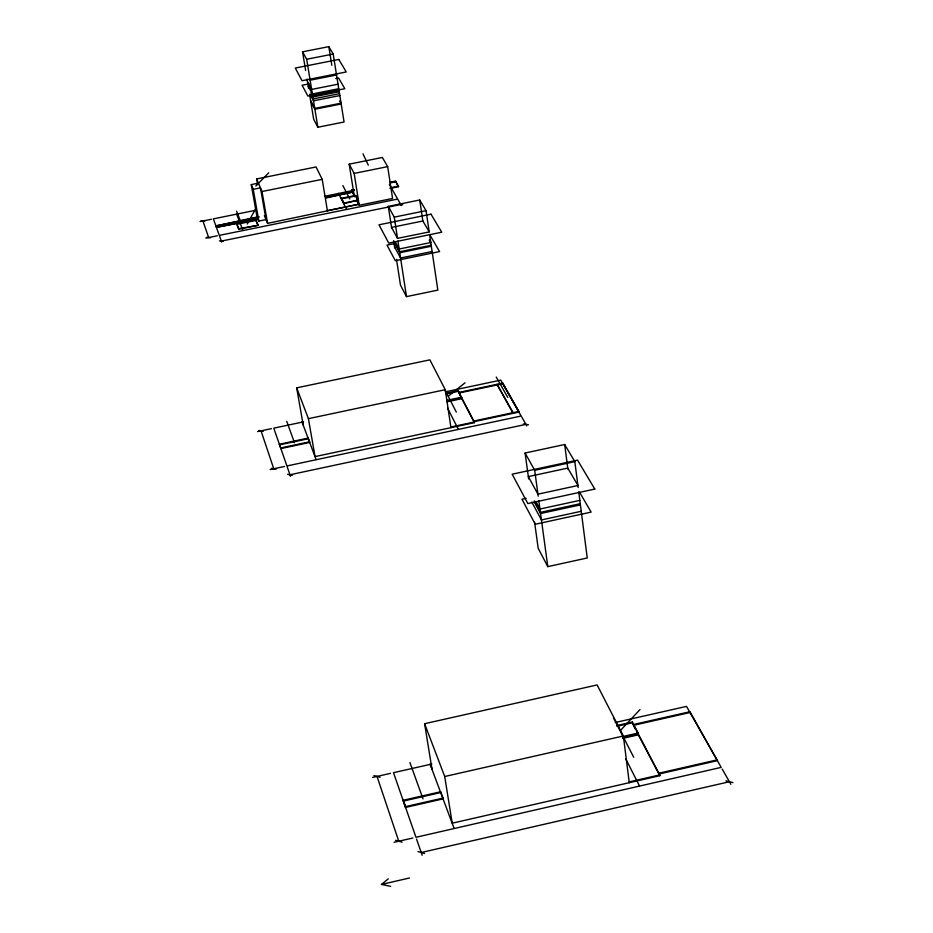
<?xml version="1.0" encoding="UTF-8"?>
<svg xmlns="http://www.w3.org/2000/svg" width="933" height="933" viewBox="0 0 933 933"><rect width="100%" height="100%" fill="white"/><g stroke="black" fill="none" stroke-linecap="round" stroke-linejoin="round"><path stroke-width="1.4" d="M247.257 224.037L255.875 208.409M620.363 730.562L640.003 709.535M255.805 186.005L268.751 172.815M390.682 886.35L381.48 884.449L388.28 878.863M448.388 396.117L465.042 382.822M381.48 884.449L409.482 877.988M717.43 760.64L658.92 774.028L658.826 773.235L717.349 759.847L717.43 760.64L689.942 711.739L633.262 724.568L633.367 725.349L690.023 712.509M629.169 781.901L659.701 774.915L659.806 775.708L452.213 823.198L444.714 776.513L424.597 723.705L597.12 684.95L623.361 735.985L629.262 782.694M394.076 842.301L412.818 838.009M421.226 852.517L729.408 781.737M444.714 776.513L623.361 735.985M622.544 736.604L638.125 733.07L638.219 733.851L622.649 737.385M622.673 737.583L638.242 734.049L638.335 734.831L622.766 738.365M403.219 800.281L440.621 791.767L442.988 798.1L443.117 798.881L405.575 807.43L403.219 800.281L405.575 807.43M403.359 801.062L440.749 792.56L440.621 791.767M405.435 806.648L442.988 798.1M372.512 777.434L390.495 773.364M431.874 763.999L393.493 772.687L415.966 837.286L721.186 767.381L686.513 706.398L615.279 722.504M616.865 725.536L632.317 722.037L638.125 733.07M616.958 726.317L632.422 722.807L659.701 774.915M534.609 522.282L538.178 548.254L547.799 566.634L587.254 557.981L578.728 491.843M577.912 485.51L537.933 494.163L528.335 476.6L567.754 468.098L577.982 485.498M526.177 498.315L521.967 499.225L535.262 524.253L591.137 512.1L579.626 492.309M579.825 500.38L539.962 509.033L535.845 501.429M580.256 503.703L540.405 512.357L534.236 500.928M580.408 504.881L540.569 513.535L534.399 502.106M581.236 511.284L541.443 519.938L531.833 502.082M528.661 478.991L525.092 453.018L564.675 444.516L574.833 461.66L578.168 487.527M525.092 453.018L534.691 470.302L574.833 461.66M518.876 411.43L473.824 421.028L473.917 421.681L518.97 412.083L518.876 411.43L502.747 383.113L458.791 392.42L458.884 393.05L502.84 383.743L518.97 412.083M450.849 427.011L474.337 422.008L474.43 422.661L315.039 456.61L308.415 418.66L296.682 387.848L429.891 359.846L445.263 389.714L450.942 427.664M270.173 469.532L284.518 466.477M289.965 474.769L525.944 424.375M308.415 418.66L445.263 389.714M257.566 431.582L271.445 428.644M303.54 421.856L273.766 428.154L286.921 465.964L521.15 416.025L500.753 380.128L445.333 391.848M446.079 393.26L458.185 390.694L461.835 398.659L446.942 401.82M446.172 393.889L458.278 391.335L474.337 422.008M446.732 400.385L461.625 397.225M446.849 401.178L461.718 397.866M279.457 444.201L308.228 438.09L309.733 442.44L280.868 448.575L279.457 444.201L279.562 444.843L308.345 438.732L308.228 438.09M280.751 447.933L309.616 441.799M396.49 259.351L400.479 285.113L406.496 296.624L437.845 290.116L429.588 234.533M431.174 245.262L399.581 251.758L393.598 240.691L394.717 247.898M431.326 246.242L399.732 252.738L393.749 241.647M432.107 251.525L400.549 258.021L394.554 246.883M426.043 210.648L419.722 199.989L388.291 206.391L394.251 217.132L426.043 210.648L429.203 231.932L397.516 238.358L391.545 227.407L422.859 221.004L429.238 231.851M394.041 243.665L387.008 245.099L395.289 260.704L439.583 251.583L430.603 236.154M429.413 240.084L430.824 242.51L399.161 249.018L395.172 241.659M322.212 179.346L316.042 166.96L256.657 178.938L261.998 191.522L322.212 179.346L327.471 211.173M387.673 166.634L382.355 157.467L349.175 164.161L354.143 173.41L387.673 166.634L392.56 198.472L359.228 205.248L356.429 199.919M354.377 189.574L351.543 190.145L355.076 196.956M389.924 182.367L395.604 181.212L398.531 186.717L390.227 188.408M354.4 189.656L351.554 190.239L354.528 196.28M389.936 182.448L395.627 181.305L398.531 186.717M351.636 190.775L354.482 190.192L324.544 196.315M390.017 182.985L395.709 181.842M200.047 221.564L211.453 219.255M256.12 210.193L213.354 218.87L219.302 235.384L397.668 199.079L389.376 184.512M325.675 197.551L352.534 192.105L325.769 198.099M390.134 187.871L398.438 186.099M341.478 198.274L355.73 195.382L358.237 200.152L343.997 203.604L341.478 198.274L343.997 203.604M341.571 198.811L355.811 195.918L358.319 200.688M258.977 217.156L215.896 225.914L258.884 216.619M215.791 225.366L216.503 227.337L258.289 218.847M258.383 219.383L216.503 227.337M236.854 224.293L255.992 220.398L257.986 225.319L238.755 229.226L236.76 223.745L238.755 229.226M343.915 203.056L358.237 200.152M251.269 184.594L256.867 216.188L258.849 221.063L266.022 219.593L260.447 187.871L253.24 189.329L251.269 184.594L258.441 183.148M238.65 228.69L257.986 225.319M327.378 210.636L358.89 204.222L267.596 223.36L264.354 215.581M205.773 238.137L217.366 235.769M221.366 241.087L400.77 204.525M338.749 88.728L312.38 93.965L308.228 86.244M339.099 90.909L312.742 96.146L310.957 92.834M339.542 93.673L313.196 98.921L310.817 94.478M339.845 95.563L313.511 100.811L310.537 95.248M341.058 103.166L339.799 100.951L341.105 103.166L314.759 108.415L310.596 100.566M341.186 103.983L314.899 109.219L310.724 101.37M309.558 94.28L313.675 119.249L317.861 127.25L344.067 122.001L333.198 54.032L328.824 46.65L302.549 51.828L305.627 70.476M302.549 51.828L306.677 59.257L333.198 54.032M310.129 80.215L336.545 74.978M309.115 83.842L302.105 85.23L307.855 96.052L344.825 88.705L338.597 77.999L335.787 78.547M338.026 84.192L311.634 89.428L307.482 81.742M398.776 204.304L402.776 204.759M201.038 220.759L204.759 221.214M206.776 237.297L210.566 237.787M219.453 240.842L223.279 241.332M523.39 423.955L528.51 424.807M258.733 430.428L263.351 431.256M271.375 468.319L276.156 469.229M287.539 474.302L292.391 475.235M725.874 780.863L732.953 782.612M373.911 775.58L380.116 777.247M395.51 840.295L402.018 842.161M417.926 851.561L424.538 853.462M429.367 240.096L430.778 242.522M337.968 89.533L339.274 91.714L312.882 96.962L311.692 94.746M398.029 199.709L401.33 205.505M521.745 417.004L526.795 425.868M722.189 769.049L730.866 784.303M496.228 377.037L507.785 397.435M459.537 394.297L474.43 422.661M634.032 726.632L635.385 729.186M636.726 731.752L659.806 775.708M356.977 200.595L358.89 204.222M342.854 185.562L349.805 198.986M444.621 389.353L456.319 412.094M613.494 717.932L633.729 757.293M338.469 193.353L346.586 209.33M447.467 407.919L458.313 429.262M625.705 758.797L639.467 785.889M362.984 153.828L368.302 165.164M257.893 224.771L255.992 220.398M236.62 211.243L240.481 221.179M236.562 214.019L242.918 230.428M302.957 423.979L302.14 421.821L302.257 422.462M431.652 767.812L430.288 764.15L430.416 764.932M302.035 422.008L316.089 459.572M430.078 764.209L454.079 828.352M286.746 421.331L294.478 442.732M409.914 762.518L423.022 798.858M219.547 236.049L221.727 242.102M202.904 220.993L208.677 237.542M287.259 467.001L290.501 476.343M416.55 839.07L422.171 855.234M261.03 430.848L273.766 468.774M377.014 776.419L398.764 841.228M253.24 189.329L258.849 221.063M296.682 387.848L303.202 424.981M261.998 191.522L267.596 223.36M256.657 178.938L257.66 184.664M306.677 59.257L317.861 127.25M307.05 79.083L308.59 88.402M424.597 723.705L432.002 769.189M349.175 164.161L354.225 195.72M328.824 46.65L331.81 65.298M354.143 173.41L359.228 205.248M388.291 206.391L391.615 227.862M394.251 217.132L397.528 238.428M397.936 241.029L406.496 296.624M419.722 199.989L422.929 221.459M458.185 390.694L458.278 391.335M502.747 383.113L502.84 383.743M534.691 470.302L538.213 496.181M538.796 500.496L547.799 566.634M564.675 444.516L567.87 469.042M632.317 722.037L632.422 722.807M594.799 489.067L527.856 503.575L512.17 474.209L577.539 460.121L594.799 489.067M430.999 214.182L378.985 224.806L388.746 243.093L441.741 232.212L430.999 214.182M338.796 59.455L295.271 68.051L302.035 80.716L346.248 71.958L338.796 59.455M513.033 412.678L497.044 384.314L513.127 413.331L513.033 412.678"/></g></svg>
